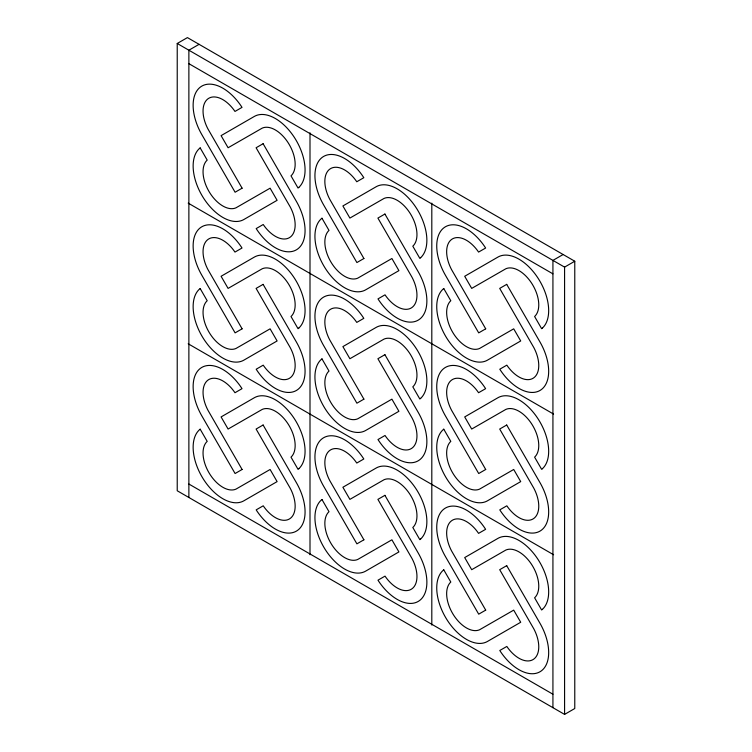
<?xml version="1.0" encoding="UTF-8"?>
<svg xmlns="http://www.w3.org/2000/svg" width="752" height="752" viewBox="0 0 752 752"><rect width="100%" height="100%" fill="white"/><g stroke="black" fill="none" stroke-linecap="round" stroke-linejoin="round"><path stroke-width="1.13" d="M177.228 43.484L187.417 37.6L574.772 261.235L574.772 708.516L564.583 714.4L177.228 490.765L177.228 43.484L564.583 267.12L574.772 261.235M199.073 44.33L188.874 50.215L188.874 497.486M563.126 254.514L552.927 260.399L552.927 707.67M188.874 63.666L552.927 273.85M188.197 203.134L553.604 414.098M188.197 343.786L553.604 554.75M188.874 484.034L552.927 694.218M564.583 267.12L564.583 714.4M431.808 203.134L431.808 625.072M310.003 132.813L310.003 554.75M200.173 147.9L199.374 148.558A42.009 24.252 60 0 0 203.2 197.522A42.009 24.252 60 0 0 243.845 219.518L277.112 200.314L270.109 188.188L235.94 207.843A28.003 16.168 60 0 1 209.291 191.976A28.003 16.168 60 0 1 207.195 160.091L200.173 147.9M298.835 187.389L298.036 188.047L291.005 175.855A28.003 16.168 60 0 0 288.909 143.97A28.003 16.168 60 0 0 262.26 128.103L228.091 147.759L221.088 135.633L254.355 116.428A42.009 24.252 60 0 1 295 138.424A42.009 24.252 60 0 1 298.835 187.389M200.173 288.552L199.374 289.2A42.009 24.252 60 0 0 203.2 338.165A42.009 24.252 60 0 0 243.845 360.161L277.112 340.957L270.109 328.831L235.94 348.486A28.003 16.168 60 0 1 209.291 332.619A28.003 16.168 60 0 1 207.195 300.734L200.173 288.552M321.969 218.23L321.17 218.879A42.009 24.252 60 0 0 324.996 267.844A42.009 24.252 60 0 0 365.651 289.84L398.908 270.635L391.905 258.509L357.736 278.165A28.003 16.168 60 0 1 331.096 262.298A28.003 16.168 60 0 1 329 230.413L321.969 218.23M298.835 328.041L298.036 328.69L291.005 316.507A28.003 16.168 60 0 0 288.909 284.623A28.003 16.168 60 0 0 262.26 268.755L228.091 288.411L221.088 276.275L254.355 257.081A42.009 24.252 60 0 1 295 279.067A42.009 24.252 60 0 1 298.835 328.041M200.173 429.195L199.374 429.853A42.009 24.252 60 0 0 203.2 478.817A42.009 24.252 60 0 0 243.845 500.813L277.112 481.609L270.109 469.483L235.94 489.138A28.003 16.168 60 0 1 209.291 473.271A28.003 16.168 60 0 1 207.195 441.377L200.173 429.195M420.631 257.71L419.832 258.368L412.81 246.186A28.003 16.168 60 0 0 410.714 214.292A28.003 16.168 60 0 0 384.065 198.425L349.896 218.08L342.893 205.954L376.15 186.75A42.009 24.252 60 0 1 416.805 208.746A42.009 24.252 60 0 1 420.631 257.71M321.969 358.873L321.17 359.522A42.009 24.252 60 0 0 324.996 408.496A42.009 24.252 60 0 0 365.651 430.482L398.908 411.288L391.905 399.152L357.736 418.808A28.003 16.168 60 0 1 331.096 402.94A28.003 16.168 60 0 1 329 371.056L321.969 358.873M443.774 288.552L442.975 289.2A42.009 24.252 60 0 0 446.801 338.165A42.009 24.252 60 0 0 487.456 360.161L520.713 340.957L513.71 328.831L479.541 348.486A28.003 16.168 60 0 1 452.892 332.619A28.003 16.168 60 0 1 450.805 300.734L443.774 288.552M298.835 468.684L298.036 469.333L291.005 457.15A28.003 16.168 60 0 0 288.909 425.265A28.003 16.168 60 0 0 262.26 409.398L228.091 429.054L221.088 416.928L254.355 397.723A42.009 24.252 60 0 1 295 419.719A42.009 24.252 60 0 1 298.835 468.684M420.631 398.363L419.832 399.011L412.81 386.829A28.003 16.168 60 0 0 410.714 354.944A28.003 16.168 60 0 0 384.065 339.077L349.896 358.732L342.893 346.606L376.15 327.402A42.009 24.252 60 0 1 416.805 349.398A42.009 24.252 60 0 1 420.631 398.363M321.969 499.516L321.17 500.174A42.009 24.252 60 0 0 324.996 549.139A42.009 24.252 60 0 0 365.651 571.135L398.908 551.93L391.905 539.804L357.736 559.46A28.003 16.168 60 0 1 331.096 543.593A28.003 16.168 60 0 1 329 511.708L321.969 499.516M542.436 328.032L541.637 328.69L534.606 316.507A28.003 16.168 60 0 0 532.519 284.613A28.003 16.168 60 0 0 505.87 268.746L471.701 288.401L464.698 276.275L497.956 257.071A42.009 24.252 60 0 1 538.611 279.067A42.009 24.252 60 0 1 542.436 328.032M443.774 429.195L442.975 429.853A42.009 24.252 60 0 0 446.801 478.817A42.009 24.252 60 0 0 487.456 500.813L520.713 481.609L513.71 469.474L479.541 489.138A28.003 16.168 60 0 1 452.892 473.262A28.003 16.168 60 0 1 450.805 441.377L443.774 429.195M420.631 539.005L419.832 539.663L412.81 527.472A28.003 16.168 60 0 0 410.714 495.587A28.003 16.168 60 0 0 384.065 479.72L349.896 499.375L342.893 487.249L376.15 468.045A42.009 24.252 60 0 1 416.805 490.041A42.009 24.252 60 0 1 420.631 539.005M542.436 468.684L541.637 469.333L534.606 457.15A28.003 16.168 60 0 0 532.519 425.265A28.003 16.168 60 0 0 505.87 409.398L471.701 429.054L464.698 416.928L497.956 397.723A42.009 24.252 60 0 1 538.611 419.719A42.009 24.252 60 0 1 542.436 468.684M443.774 569.837L442.975 570.495A42.009 24.252 60 0 0 446.801 619.46A42.009 24.252 60 0 0 487.456 641.456L520.713 622.252L513.71 610.126L479.541 629.781A28.003 16.168 60 0 1 452.892 613.914A28.003 16.168 60 0 1 450.805 582.029L443.774 569.837M542.436 609.327L541.637 609.985L534.606 597.793A28.003 16.168 60 0 0 532.519 565.908A28.003 16.168 60 0 0 505.87 550.041L471.701 569.696L464.698 557.57L497.956 538.366A42.009 24.252 60 0 1 538.611 560.362A42.009 24.252 60 0 1 542.436 609.327M263.106 143.717L256.103 147.759L290.206 206.913A28.003 16.168 60 0 1 289.793 237.435A28.003 16.168 60 0 1 263.219 224.51L256.188 228.57L257.146 230.046A42.009 24.252 60 0 0 297.642 249.006A42.009 24.252 60 0 0 296.363 201.329L263.106 143.717M242.097 188.188L235.094 192.23L201.837 134.627A42.009 24.252 60 0 1 200.558 86.941A42.009 24.252 60 0 1 241.054 105.9L242.012 107.386L234.981 111.437A28.003 16.168 60 0 0 208.407 98.512A28.003 16.168 60 0 0 207.994 129.043L242.097 188.188M263.106 284.369L256.103 288.411L290.206 347.556A28.003 16.168 60 0 1 289.793 378.087A28.003 16.168 60 0 1 263.219 365.162L256.188 369.213L257.146 370.689A42.009 24.252 60 0 0 297.642 389.649A42.009 24.252 60 0 0 296.363 341.972L263.106 284.369M384.911 214.038L377.908 218.08L412.011 277.234A28.003 16.168 60 0 1 411.598 307.756A28.003 16.168 60 0 1 385.024 294.831L377.983 298.892L378.952 300.368A42.009 24.252 60 0 0 419.447 319.327A42.009 24.252 60 0 0 418.168 271.651L384.911 214.038M242.097 328.831L235.094 332.873L201.837 275.27A42.009 24.252 60 0 1 200.558 227.593A42.009 24.252 60 0 1 241.054 246.553L242.012 248.028L234.981 252.08A28.003 16.168 60 0 0 208.407 239.155A28.003 16.168 60 0 0 207.994 269.686L242.097 328.831M363.902 258.509L356.899 262.551L323.642 204.948A42.009 24.252 60 0 1 322.364 157.262A42.009 24.252 60 0 1 362.849 176.222L363.818 177.707L356.777 181.758A28.003 16.168 60 0 0 330.213 168.833A28.003 16.168 60 0 0 329.79 199.365L363.902 258.509M263.106 425.012L256.103 429.054L290.206 488.198A28.003 16.168 60 0 1 289.793 518.73A28.003 16.168 60 0 1 263.219 505.805L256.188 509.856L257.146 511.341A42.009 24.252 60 0 0 297.642 530.301A42.009 24.252 60 0 0 296.363 482.615L263.106 425.012M384.911 354.69L377.908 358.732L412.011 417.877A28.003 16.168 60 0 1 411.598 448.408A28.003 16.168 60 0 1 385.024 435.483L377.983 439.535L378.952 441.01A42.009 24.252 60 0 0 419.447 459.97A42.009 24.252 60 0 0 418.168 412.293L384.911 354.69M506.707 284.359L499.704 288.401L533.817 347.556A28.003 16.168 60 0 1 533.394 378.077A28.003 16.168 60 0 1 506.829 365.152L499.789 369.213L500.757 370.689A42.009 24.252 60 0 0 541.243 389.649A42.009 24.252 60 0 0 539.974 341.972L506.707 284.359M242.097 469.483L235.094 473.525L201.837 415.912A42.009 24.252 60 0 1 200.558 368.236A42.009 24.252 60 0 1 241.054 387.195L242.012 388.671L234.981 392.732A28.003 16.168 60 0 0 208.407 379.807A28.003 16.168 60 0 0 207.994 410.329L242.097 469.483M363.902 399.152L356.899 403.194L323.642 345.591A42.009 24.252 60 0 1 322.364 297.914A42.009 24.252 60 0 1 362.849 316.874L363.818 318.35L356.777 322.401A28.003 16.168 60 0 0 330.213 309.476A28.003 16.168 60 0 0 329.79 340.007L363.902 399.152M485.707 328.831L478.704 332.873L445.438 275.27A42.009 24.252 60 0 1 444.169 227.593A42.009 24.252 60 0 1 484.655 246.543L485.623 248.028L478.582 252.08A28.003 16.168 60 0 0 452.018 239.155A28.003 16.168 60 0 0 451.595 269.686L485.707 328.831M384.911 495.333L377.908 499.375L412.011 558.52A28.003 16.168 60 0 1 411.598 589.051A28.003 16.168 60 0 1 385.024 576.126L377.983 580.177L378.952 581.663A42.009 24.252 60 0 0 419.447 600.622A42.009 24.252 60 0 0 418.168 552.936L384.911 495.333M506.707 425.012L499.704 429.054L533.817 488.198A28.003 16.168 60 0 1 533.394 518.73A28.003 16.168 60 0 1 506.829 505.805L499.789 509.856L500.757 511.341A42.009 24.252 60 0 0 541.243 530.292A42.009 24.252 60 0 0 539.974 482.615L506.707 425.012M363.902 539.804L356.899 543.846L323.642 486.234A42.009 24.252 60 0 1 322.364 438.557A42.009 24.252 60 0 1 362.849 457.517L363.818 458.993L356.777 463.053A28.003 16.168 60 0 0 330.213 450.128A28.003 16.168 60 0 0 329.79 480.65L363.902 539.804M485.707 469.474L478.704 473.525L445.438 415.912A42.009 24.252 60 0 1 444.169 368.236A42.009 24.252 60 0 1 484.655 387.195L485.623 388.671L478.582 392.723A28.003 16.168 60 0 0 452.018 379.798A28.003 16.168 60 0 0 451.595 410.329L485.707 469.474M506.707 565.654L499.704 569.696L533.817 628.841A28.003 16.168 60 0 1 533.394 659.372A28.003 16.168 60 0 1 506.829 646.447L499.789 650.499L500.757 651.984A42.009 24.252 60 0 0 541.243 670.944A42.009 24.252 60 0 0 539.974 623.267L506.707 565.654M485.707 610.126L478.704 614.168L445.438 556.555A42.009 24.252 60 0 1 444.169 508.878A42.009 24.252 60 0 1 484.655 527.838L485.623 529.323L478.582 533.375A28.003 16.168 60 0 0 452.018 520.45A28.003 16.168 60 0 0 451.595 550.972L485.707 610.126"/></g></svg>
